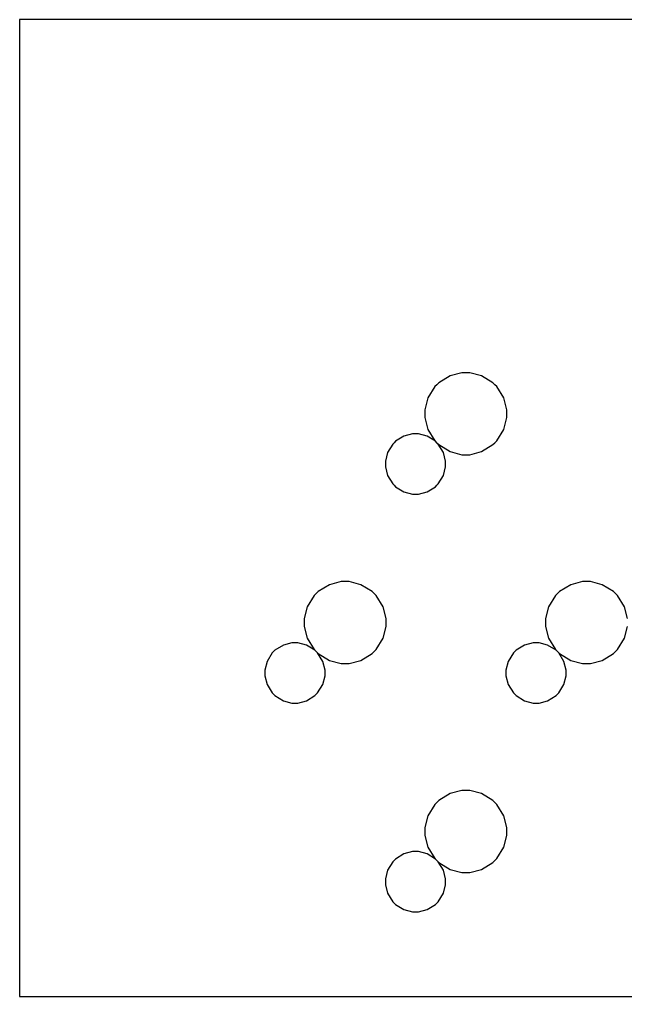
# Model space of a CAD drawing. Extents: x -27 to 273, y -31 to 50.
# Drawn here: x -27 to 23.2, y -31 to 50 of the extents above; entities that cross this region are included whole.
import ezdxf

# ---------------------------------------------------------------- set-up
doc = ezdxf.new("R2010")
doc.units = 0
doc.layers.get('0').update_dxf_attribs({"linetype": 'CONTINUOUS'})

msp = doc.modelspace()

# ---------------------------------------------------------------- linework, layer by layer
at = {"color": 0}
for p, q in [((29.2489, 49.9992), (-26.9999, 49.9992)), ((-26.9999, 49.9992), (-26.9999, 29.7505)), ((-26.9999, 29.7505), (-26.9999, -15.8116)), ((8.69819, 20.4625), (7.75423, 19.8851)), ((9.67384, 20.7202), (8.69819, 20.4625)), ((10.0004, 20.7202), (9.67384, 20.7202)), ((10.3256, 20.7202), (10.0004, 20.7202)), ((11.3013, 20.4625), (10.3256, 20.7202)), ((12.2439, 19.8851), (11.3013, 20.4625)), ((7.43589, 19.5667), (6.85712, 18.6228)), ((7.59576, 19.7253), (7.43589, 19.5667)), ((7.75423, 19.8851), (7.59576, 19.7253)), ((12.4037, 19.7253), (12.2439, 19.8851)), ((12.5622, 19.5667), (12.4037, 19.7253)), ((13.141, 18.6228), (12.5622, 19.5667)), ((6.85712, 18.6228), (6.59941, 17.6471)), ((13.4001, 17.6471), (13.141, 18.6228)), ((6.59941, 17.6471), (6.59941, 17.3206)), ((6.59941, 17.3206), (6.59941, 16.9954)), ((13.4001, 17.3206), (13.4001, 17.6471)), ((13.4001, 16.9954), (13.4001, 17.3206)), ((6.59941, 16.9954), (6.85712, 16.0197)), ((13.141, 16.0197), (13.4001, 16.9954)), ((4.87137, 15.4588), (4.17682, 15.033)), ((5.58793, 15.649), (4.87137, 15.4588)), ((5.82771, 15.649), (5.58793, 15.649)), ((6.06612, 15.649), (5.82771, 15.649)), ((6.78409, 15.4588), (6.06612, 15.649)), ((7.47861, 15.033), (6.78409, 15.4588)), ((6.85712, 16.0197), (7.43589, 15.0757)), ((12.5622, 15.0757), (13.141, 16.0197)), ((3.94257, 14.7987), (3.51813, 14.1056)), ((4.0597, 14.9159), (3.94257, 14.7987)), ((4.17682, 15.033), (4.0597, 14.9159)), ((7.43589, 15.0757), (7.59576, 14.9159)), ((7.59576, 14.9159), (7.47861, 15.033)), ((7.59576, 14.9159), (7.75423, 14.7574)), ((7.71289, 14.7987), (7.59576, 14.9159)), ((8.13731, 14.1056), (7.71289, 14.7987)), ((7.75423, 14.7574), (8.69819, 14.18)), ((11.3013, 14.18), (12.2439, 14.7574)), ((12.2439, 14.7574), (12.4037, 14.9159)), ((12.4037, 14.9159), (12.5622, 15.0757)), ((3.51813, 14.1056), (3.32796, 13.3876)), ((8.3275, 13.3876), (8.13731, 14.1056)), ((8.69819, 14.18), (9.67384, 13.9209)), ((9.67384, 13.9209), (10.0004, 13.9209)), ((10.0004, 13.9209), (10.3256, 13.9209)), ((10.3256, 13.9209), (11.3013, 14.18)), ((3.32796, 13.3876), (3.32796, 13.1479)), ((3.32796, 13.1479), (3.32796, 12.9095)), ((8.3275, 13.1479), (8.3275, 13.3876)), ((8.3275, 12.9095), (8.3275, 13.1479)), ((3.32796, 12.9095), (3.51813, 12.1929)), ((3.51813, 12.1929), (3.94257, 11.4984)), ((7.71289, 11.4984), (8.13731, 12.1929)), ((8.13731, 12.1929), (8.3275, 12.9095)), ((3.94257, 11.4984), (4.0597, 11.3812)), ((4.0597, 11.3812), (4.17682, 11.2641)), ((7.47861, 11.2641), (7.59576, 11.3812)), ((7.59576, 11.3812), (7.71289, 11.4984)), ((4.17682, 11.2641), (4.87137, 10.8397)), ((4.87137, 10.8397), (5.58793, 10.6481)), ((5.58793, 10.6481), (5.82771, 10.6481)), ((5.82771, 10.6481), (6.06612, 10.6481)), ((6.06612, 10.6481), (6.78409, 10.8397)), ((6.78409, 10.8397), (7.47861, 11.2641)), ((-0.3266, 3.39962), (-1.30225, 3.14193)), ((0, 3.39962), (-0.3266, 3.39962)), ((0.32522, 3.39962), (0, 3.39962)), ((1.30087, 3.14193), (0.32522, 3.39962)), ((19.6742, 3.39962), (18.6986, 3.14193)), ((19.9995, 3.39962), (19.6742, 3.39962)), ((20.3247, 3.39962), (19.9995, 3.39962)), ((21.3003, 3.14193), (20.3247, 3.39962)), ((-2.2462, 2.56453), (-2.40468, 2.40468)), ((-1.30225, 3.14193), (-2.2462, 2.56453)), ((2.24482, 2.56453), (1.30087, 3.14193)), ((2.40468, 2.40468), (2.24482, 2.56453)), ((17.7546, 2.56453), (17.5962, 2.40468)), ((18.6986, 3.14193), (17.7546, 2.56453)), ((22.2443, 2.56453), (21.3003, 3.14193)), ((22.4041, 2.40468), (22.2443, 2.56453)), ((-2.56453, 2.2462), (-3.14193, 1.30225)), ((-2.40468, 2.40468), (-2.56453, 2.2462)), ((2.56315, 2.2462), (2.40468, 2.40468)), ((3.14055, 1.30225), (2.56315, 2.2462)), ((17.4363, 2.2462), (16.8576, 1.30225)), ((17.5962, 2.40468), (17.4363, 2.2462)), ((22.5626, 2.2462), (22.4041, 2.40468)), ((23.1414, 1.30225), (22.5626, 2.2462)), ((-3.14193, 1.30225), (-3.39962, 0.3266)), ((3.39962, 0.3266), (3.14055, 1.30225)), ((16.8576, 1.30225), (16.5999, 0.3266)), ((23.4005, 0.3266), (23.1414, 1.30225)), ((-3.39962, 0.3266), (-3.39962, 0)), ((-3.39962, 0), (-3.39962, -0.32522)), ((3.39962, 0), (3.39962, 0.3266)), ((3.39962, -0.32522), (3.39962, 0)), ((16.5999, 0.3266), (16.5999, 0)), ((16.5999, 0), (16.5999, -0.32522)), ((-3.39962, -0.32522), (-3.14193, -1.30087)), ((3.14055, -1.30087), (3.39962, -0.32522)), ((16.5999, -0.32522), (16.8576, -1.30087)), ((23.1414, -1.30087), (23.4005, -0.32522)), ((-3.14193, -1.30087), (-2.56453, -2.24482)), ((2.56315, -2.24482), (3.14055, -1.30087)), ((16.8576, -1.30087), (17.4363, -2.24482)), ((22.5626, -2.24482), (23.1414, -1.30087)), ((-5.93933, -2.40468), (-6.05786, -2.52181)), ((-5.82221, -2.28755), (-5.93933, -2.40468)), ((-5.12907, -1.86173), (-5.82221, -2.28755)), ((-4.41247, -1.67156), (-5.12907, -1.86173)), ((-4.17269, -1.67156), (-4.41247, -1.67156)), ((-3.93428, -1.67156), (-4.17269, -1.67156)), ((-3.21634, -1.86173), (-3.93428, -1.67156)), ((-2.52181, -2.28755), (-3.21634, -1.86173)), ((-2.56453, -2.24482), (-2.40468, -2.40468)), ((-2.40468, -2.40468), (-2.52181, -2.28755)), ((-2.40468, -2.40468), (-2.2462, -2.56315)), ((-2.28755, -2.52181), (-2.40468, -2.40468)), ((2.24482, -2.56315), (2.40468, -2.40468)), ((2.40468, -2.40468), (2.56315, -2.24482)), ((14.0601, -2.40468), (13.943, -2.52181)), ((14.1773, -2.28755), (14.0601, -2.40468)), ((14.8704, -1.86173), (14.1773, -2.28755)), ((15.5884, -1.67156), (14.8704, -1.86173)), ((15.8282, -1.67156), (15.5884, -1.67156)), ((16.0666, -1.67156), (15.8282, -1.67156)), ((16.7845, -1.86173), (16.0666, -1.67156)), ((17.4777, -2.28755), (16.7845, -1.86173)), ((17.4363, -2.24482), (17.5962, -2.40468)), ((17.5962, -2.40468), (17.4777, -2.28755)), ((17.5962, -2.40468), (17.7546, -2.56315)), ((17.7133, -2.52181), (17.5962, -2.40468)), ((22.2443, -2.56315), (22.4041, -2.40468)), ((22.4041, -2.40468), (22.5626, -2.24482)), ((-6.48229, -3.21496), (-6.67247, -3.93291)), ((-6.05786, -2.52181), (-6.48229, -3.21496)), ((-1.86311, -3.21496), (-2.28755, -2.52181)), ((-2.2462, -2.56315), (-1.30225, -3.14055)), ((-1.67156, -3.93291), (-1.86311, -3.21496)), ((-1.30225, -3.14055), (-0.3266, -3.39962)), ((0.32522, -3.39962), (1.30087, -3.14055)), ((1.30087, -3.14055), (2.24482, -2.56315)), ((13.5186, -3.21496), (13.3284, -3.93291)), ((13.943, -2.52181), (13.5186, -3.21496)), ((18.1378, -3.21496), (17.7133, -2.52181)), ((17.7546, -2.56315), (18.6986, -3.14055)), ((18.3279, -3.93291), (18.1378, -3.21496)), ((18.6986, -3.14055), (19.6742, -3.39962)), ((20.3247, -3.39962), (21.3003, -3.14055)), ((21.3003, -3.14055), (22.2443, -2.56315)), ((-6.67247, -3.93291), (-6.67247, -4.17269)), ((-1.67156, -4.17269), (-1.67156, -3.93291)), ((-0.3266, -3.39962), (0, -3.39962)), ((0, -3.39962), (0.32522, -3.39962)), ((13.3284, -3.93291), (13.3284, -4.17269)), ((18.3279, -4.17269), (18.3279, -3.93291)), ((19.6742, -3.39962), (19.9995, -3.39962)), ((19.9995, -3.39962), (20.3247, -3.39962)), ((-6.67247, -4.17269), (-6.67247, -4.4111)), ((-6.67247, -4.4111), (-6.48229, -5.1277)), ((-1.86311, -5.1277), (-1.67156, -4.4111)), ((-1.67156, -4.4111), (-1.67156, -4.17269)), ((13.3284, -4.17269), (13.3284, -4.4111)), ((13.3284, -4.4111), (13.5186, -5.1277)), ((18.1378, -5.1277), (18.3279, -4.4111)), ((18.3279, -4.4111), (18.3279, -4.17269)), ((-6.48229, -5.1277), (-6.05786, -5.82221)), ((-2.28755, -5.82221), (-1.86311, -5.1277)), ((13.5186, -5.1277), (13.943, -5.82221)), ((17.7133, -5.82221), (18.1378, -5.1277)), ((-6.05786, -5.82221), (-5.93933, -5.93933)), ((-5.93933, -5.93933), (-5.82221, -6.05649)), ((-5.82221, -6.05649), (-5.12907, -6.48092)), ((-3.21634, -6.48092), (-2.52181, -6.05649)), ((-2.52181, -6.05649), (-2.40468, -5.93933)), ((-2.40468, -5.93933), (-2.28755, -5.82221)), ((13.943, -5.82221), (14.0601, -5.93933)), ((14.0601, -5.93933), (14.1773, -6.05649)), ((14.1773, -6.05649), (14.8704, -6.48092)), ((16.7845, -6.48092), (17.4777, -6.05649)), ((17.4777, -6.05649), (17.5962, -5.93933)), ((17.5962, -5.93933), (17.7133, -5.82221)), ((-5.12907, -6.48092), (-4.41247, -6.67247)), ((-4.41247, -6.67247), (-4.17269, -6.67247)), ((-4.17269, -6.67247), (-3.93428, -6.67247)), ((-3.93428, -6.67247), (-3.21634, -6.48092)), ((14.8704, -6.48092), (15.5884, -6.67247)), ((15.5884, -6.67247), (15.8282, -6.67247)), ((15.8282, -6.67247), (16.0666, -6.67247)), ((16.0666, -6.67247), (16.7845, -6.48092)), ((8.69819, -14.1786), (7.75423, -14.756)), ((9.67384, -13.9209), (8.69819, -14.1786)), ((10.0004, -13.9209), (9.67384, -13.9209)), ((10.3256, -13.9209), (10.0004, -13.9209)), ((11.3013, -14.1786), (10.3256, -13.9209)), ((12.2439, -14.756), (11.3013, -14.1786)), ((7.43589, -15.0744), (6.85712, -16.0183)), ((7.59576, -14.9159), (7.43589, -15.0744)), ((7.75423, -14.756), (7.59576, -14.9159)), ((12.4037, -14.9159), (12.2439, -14.756)), ((12.5622, -15.0744), (12.4037, -14.9159)), ((13.141, -16.0183), (12.5622, -15.0744)), ((-26.9999, -15.8116), (-26.9999, -31.0003)), ((6.85712, -16.0183), (6.59941, -16.994)), ((13.4001, -16.994), (13.141, -16.0183)), ((6.59941, -16.994), (6.59941, -17.3206)), ((13.4001, -17.3206), (13.4001, -16.994)), ((6.59941, -17.3206), (6.59941, -17.6458)), ((6.59941, -17.6458), (6.85712, -18.6214)), ((13.141, -18.6214), (13.4001, -17.6458)), ((13.4001, -17.6458), (13.4001, -17.3206)), ((6.85712, -18.6214), (7.43589, -19.5654)), ((12.5622, -19.5654), (13.141, -18.6214)), ((4.87137, -19.1823), (4.17682, -19.6081)), ((5.58793, -18.9921), (4.87137, -19.1823)), ((5.82771, -18.9921), (5.58793, -18.9921)), ((6.06612, -18.9921), (5.82771, -18.9921)), ((6.78409, -19.1823), (6.06612, -18.9921)), ((7.47861, -19.6081), (6.78409, -19.1823)), ((3.94257, -19.8424), (3.51813, -20.5355)), ((4.0597, -19.7253), (3.94257, -19.8424)), ((4.17682, -19.6081), (4.0597, -19.7253)), ((7.43589, -19.5654), (7.59576, -19.7253)), ((7.59576, -19.7253), (7.47861, -19.6081)), ((7.59576, -19.7253), (7.75423, -19.8837)), ((7.71289, -19.8424), (7.59576, -19.7253)), ((8.13731, -20.5355), (7.71289, -19.8424)), ((7.75423, -19.8837), (8.69819, -20.4611)), ((11.3013, -20.4611), (12.2439, -19.8837)), ((12.2439, -19.8837), (12.4037, -19.7253)), ((12.4037, -19.7253), (12.5622, -19.5654)), ((3.51813, -20.5355), (3.32796, -21.2535)), ((8.3275, -21.2535), (8.13731, -20.5355)), ((8.69819, -20.4611), (9.67384, -20.7202)), ((9.67384, -20.7202), (10.0004, -20.7202)), ((10.0004, -20.7202), (10.3256, -20.7202)), ((10.3256, -20.7202), (11.3013, -20.4611)), ((3.32796, -21.2535), (3.32796, -21.4933)), ((3.32796, -21.4933), (3.32796, -21.7317)), ((3.32796, -21.7317), (3.51813, -22.4482)), ((8.13731, -22.4482), (8.3275, -21.7317)), ((8.3275, -21.4933), (8.3275, -21.2535)), ((8.3275, -21.7317), (8.3275, -21.4933)), ((3.51813, -22.4482), (3.94257, -23.1428)), ((7.71289, -23.1428), (8.13731, -22.4482)), ((3.94257, -23.1428), (4.0597, -23.2599)), ((4.0597, -23.2599), (4.17682, -23.377)), ((4.17682, -23.377), (4.87137, -23.8015)), ((6.78409, -23.8015), (7.47861, -23.377)), ((7.47861, -23.377), (7.59576, -23.2599)), ((7.59576, -23.2599), (7.71289, -23.1428)), ((4.87137, -23.8015), (5.58793, -23.993)), ((5.58793, -23.993), (5.82771, -23.993)), ((5.82771, -23.993), (6.06612, -23.993)), ((6.06612, -23.993), (6.78409, -23.8015)), ((-26.9999, -31.0003), (48, -31.0003))]:
    msp.add_line(p, q, dxfattribs=at)

doc.saveas('drawing.dxf')
